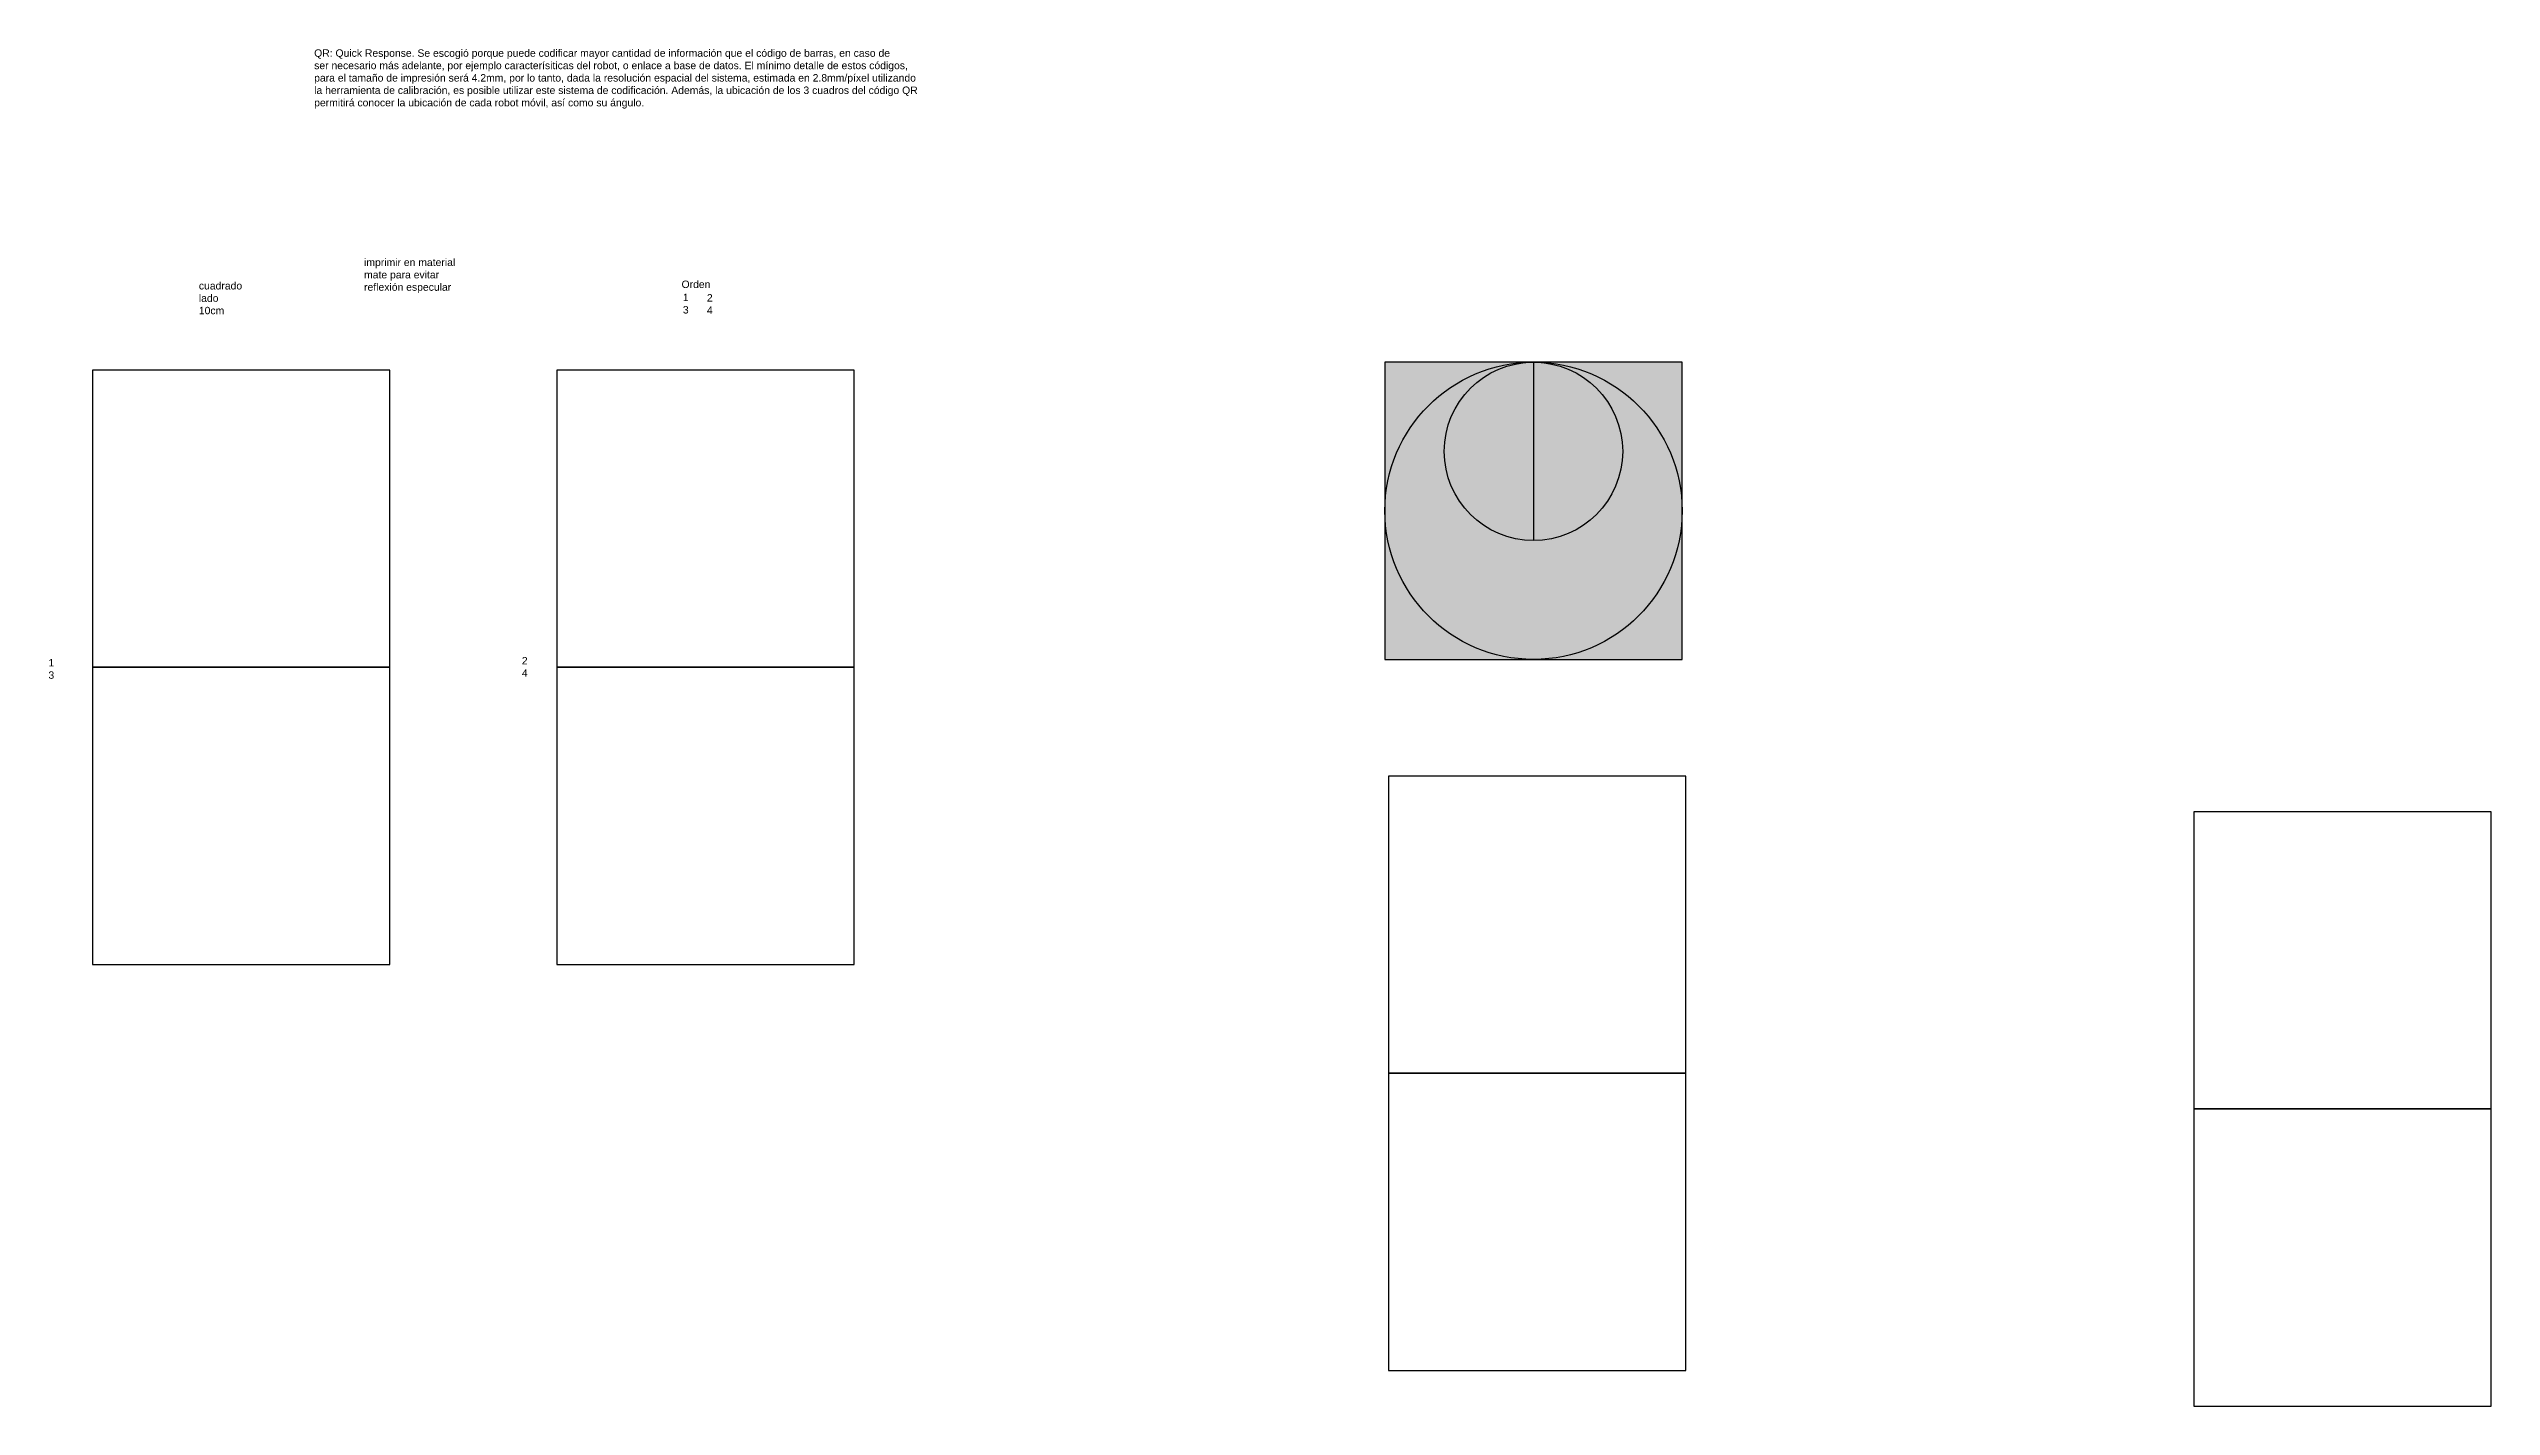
# Model space of a CAD drawing. Header units: millimetres. Extents: x 1546 to 2367, y 1986 to 2442.
import ezdxf

# ---------------------------------------------------------------- set-up
doc = ezdxf.new("R2010")
doc.units = ezdxf.units.MM
doc.styles.get("Standard").update_dxf_attribs({"font": 'arial.ttf'})

msp = doc.modelspace()

# ---------------------------------------------------------------- hatches: boundary and pattern name
h = msp.add_hatch(color=256)
h.dxf.hatch_style = 1
h.paths.add_polyline_path([(2095.27, 2336.83), (1995.27, 2336.83), (1995.27, 2236.83), (2095.27, 2236.83)])
at = {"true_color": 0xffffff}
h = msp.add_hatch(color=7, dxfattribs=at)
h.dxf.hatch_style = 1
h.paths.add_polyline_path([(2009.92, 2322.19, 0.198912), (1995.27, 2286.83, 0.668179), (2080.63, 2251.48)])
h.paths.add_polyline_path([(2009.92, 2322.19), (2080.63, 2251.48, 0.198912), (2095.27, 2286.83, 0.668179)])
at = {"true_color": 0x000000}
h = msp.add_hatch(color=18, dxfattribs=at)
h.dxf.hatch_style = 1
h.paths.add_polyline_path([(2045.27, 2336.83, 0.414214), (2015.27, 2306.83, 0.414214), (2045.27, 2276.83)])
h.paths.add_polyline_path([(2045.27, 2336.83), (2045.27, 2276.83, 0.414214), (2075.27, 2306.83, 0.414214)])

# ---------------------------------------------------------------- linework, layer by layer
msp.add_line((2045.27, 2336.83), (2045.27, 2276.83))
for points in [[(1560.48, 2234.17), (1660.48, 2234.17), (1660.48, 2334.17), (1560.48, 2334.17)], [(1716.74, 2234.17), (1816.74, 2234.17), (1816.74, 2334.17), (1716.74, 2334.17)], [(1995.27, 2236.83), (2095.27, 2236.83), (2095.27, 2336.83), (1995.27, 2336.83)], [(1560.48, 2134.17), (1660.48, 2134.17), (1660.48, 2234.17), (1560.48, 2234.17)], [(1716.74, 2134.17), (1816.74, 2134.17), (1816.74, 2234.17), (1716.74, 2234.17)], [(1996.47, 2097.56), (2096.47, 2097.56), (2096.47, 2197.56), (1996.47, 2197.56)], [(2267.45, 2085.58), (2367.45, 2085.58), (2367.45, 2185.58), (2267.45, 2185.58)], [(1996.47, 1997.56), (2096.47, 1997.56), (2096.47, 2097.56), (1996.47, 2097.56)], [(2267.45, 1985.58), (2367.45, 1985.58), (2367.45, 2085.58), (2267.45, 2085.58)]]:
    msp.add_lwpolyline(points, close=True)
for centre, radius in [((2045.27, 2286.83), 50), ((2045.27, 2306.83), 30)]:
    msp.add_circle(centre, radius)

# ---------------------------------------------------------------- texts
at = {"char_height": 2.5, "attachment_point": 1}
for s, width, insert in [('QR: Quick Response. Se escogió porque puede codificar mayor cantidad de información que el código de barras, en caso de \\Pser necesario más adelante, por ejemplo caracterísiticas del robot, o enlace a base de datos. El mínimo detalle de estos códigos,\\Ppara el tamaño de impresión será 4.2mm, por lo tanto, dada la resolución espacial del sistema, estimada en 2.8mm/píxel utilizando\\Pla herramienta de calibración, es posible utilizar este sistema de codificación. Además, la ubicación de los 3 cuadros del código QR\\Ppermitirá conocer la ubicación de cada robot móvil, así como su ángulo.', 208.5835, (1635.06, 2442.09)), ('imprimir en material mate para evitar reflexión especular', 32.3491, (1651.85, 2371.69)), ('cuadrado lado 10cm', 8.5179, (1596.27, 2363.8)), ('Orden', 32.3491, (1758.66, 2364.29)), ('1\\P3', 32.3491, (1759.1, 2359.88)), ('2\\P4', 32.3491, (1767.19, 2359.75)), ('1\\P3', 32.3491, (1545.66, 2236.98)), ('2\\P4', 32.3491, (1704.93, 2237.65))]:
    msp.add_mtext_dynamic_manual_height_columns(s, width=width, gutter_width=12.5, heights=[0], dxfattribs=dict(at, insert=insert))

doc.saveas('drawing.dxf')
